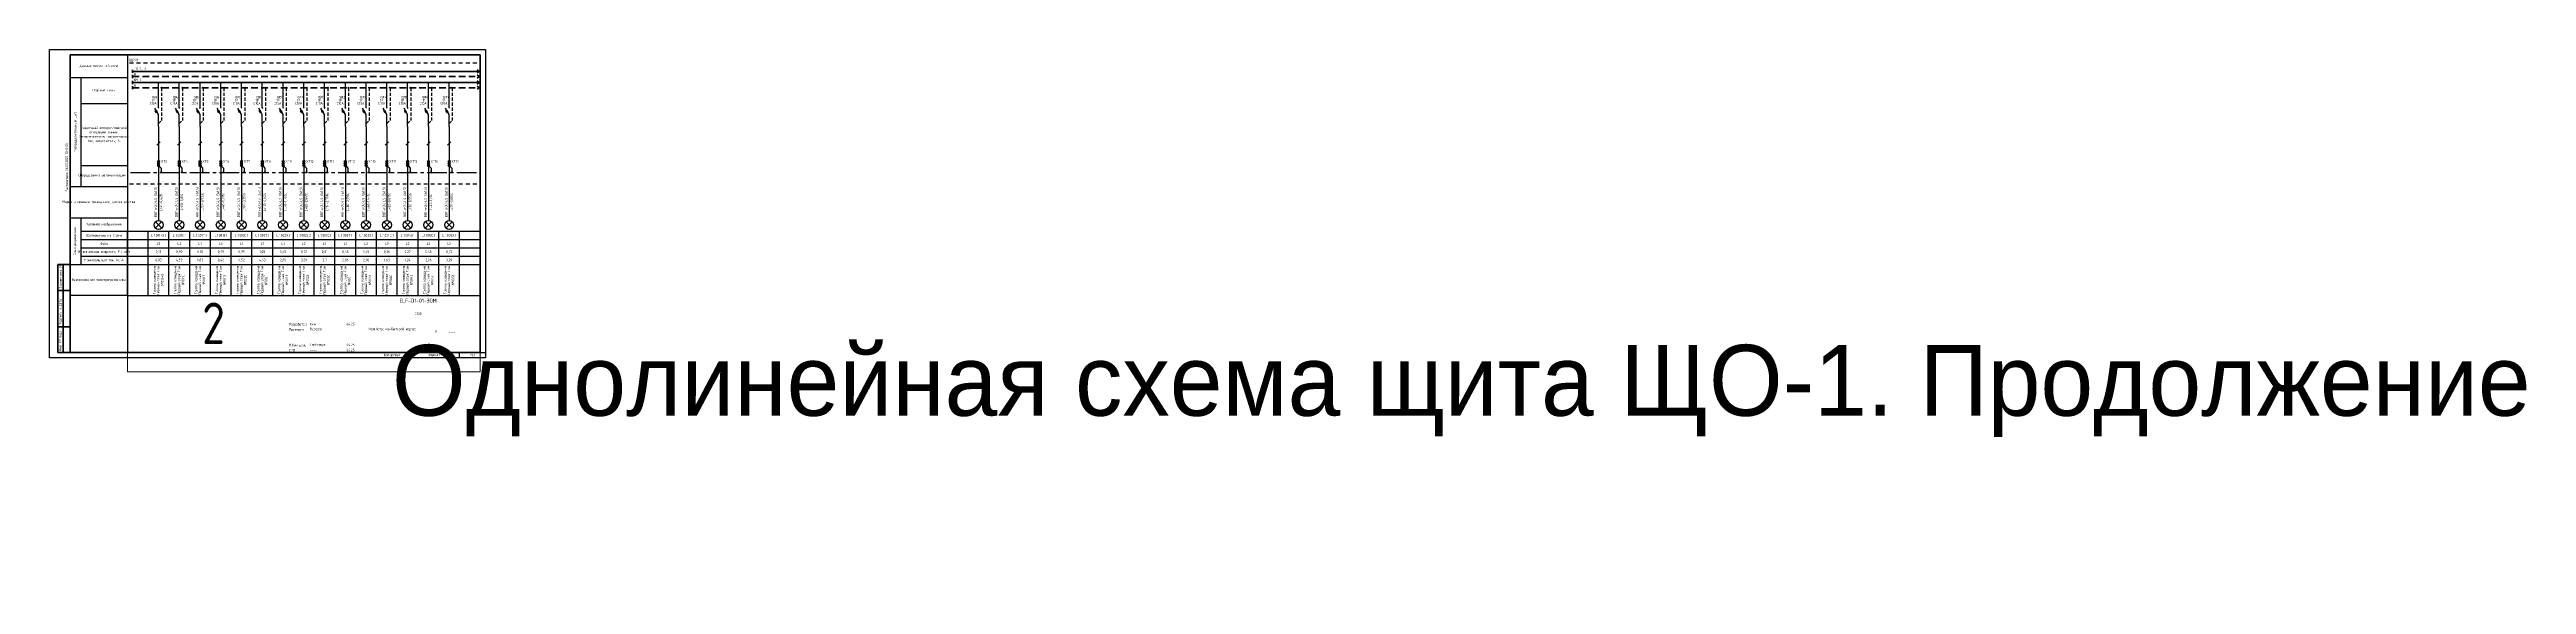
# Paper-space layout 'ЩР (2)' of a CAD drawing. Header units: millimetres. Extents: x 0 to 2386, y -218 to 297.
# The model-space entities are those that its viewports show. They can reach past a viewport. Long polylines and large blocks are cut down to what shows.
import ezdxf
from ezdxf.enums import TextEntityAlignment as Align

# ---------------------------------------------------------------- set-up
doc = ezdxf.new("R2018")
doc.units = ezdxf.units.MM
for name, pattern in [('CENTER2', [28.575, 19.05, -3.175, 3.175, -3.175]), ('HIDDEN2', [4.7625, 3.175, -1.5875]), ('JIS_02_0.7', [1.35, 0.75, -0.6])]:
    doc.linetypes.add(name, pattern=pattern)
doc.layers.add('0_UNC Defpoints ЭОМ', color=6, linetype='Continuous', plot=False)
for name, color, linetype in [('0_Рамка', 7, 'Continuous'), ('SX_BLOCKS', 7, 'Continuous'), ('SX_BOUND', 7, 'JIS_02_0.7'), ('SX_LINES', 7, 'Continuous'), ('SX_PE', 3, 'CENTER2'), ('SX_TABLE', 7, 'Continuous'), ('SX_TEXT', 7, 'Continuous')]:
    doc.layers.add(name, color=color, linetype=linetype)
doc.styles.get("Standard").update_dxf_attribs({"font": 'arial.ttf'})
doc.styles.add('SX_GOST', font='GOST2304A_0.ttf')
doc.styles.add('UNC_A', font='GOST2304A_0.ttf')
doc.styles.add('Unecom', font='GOST2304A_0.ttf', dxfattribs={"height": 2.5})
doc.styles.add('СПДС', font='isocpeur.ttf', dxfattribs={"width": 0.8, "height": 2.5})

# ---------------------------------------------------------------- blocks, each defined once
blk = doc.blocks.new('*U164')
at = {"lineweight": 60, "ltscale": 10}
for p, q in [((20, 292), (415, 292)), ((20, 5), (20, 292)), ((415, 292), (415, 5)), ((8, 90), (20, 90)), ((8, 5), (8, 90)), ((13, 90), (13, 5)), ((20, 90), (20, 5)), ((20, 90), (20, 5)), ((8, 65), (20, 65)), ((8, 30), (20, 30)), ((20, 5), (8, 5)), ((415, 5), (20, 5))]:
    blk.add_line(p, q, dxfattribs=at)
at = {"layer": '0_UNC Defpoints ЭОМ', "ltscale": 10}
blk.add_lwpolyline([(420, 0), (0, 0), (0, 297), (420, 297)], close=True, dxfattribs=at)
at = {"layer": '0_UNC Defpoints ЭОМ', "lineweight": 30}
blk.add_lwpolyline([(395, 5), (420, 5), (420, 0), (395, 0)], close=True, dxfattribs=at)
at = {"char_height": 2.5, "attachment_point": 4, "rotation": 90, "style": 'Unecom'}
for s, insert, width in [('{\\fGOST type A|b0|i1|c204|p34; }Взамен инв. №', (10.5, 65), 25), (' Подпись и дата', (10.5, 30), 35), (' Инв. № подл.', (10.5, 5), 24.419)]:
    blk.add_mtext(s, dxfattribs=dict(at, insert=insert, width=width))
at = {"style": 'Unecom'}
for s, insert, char_height, width, attachment_point, line_spacing_factor in [('ELF-D1-01-ЭОМ', (355, 55), 4, 120, 5, 2), ('Разработал', (230.7, 32), 2.5, 20, 4, 2), ('Проверил', (230.7, 27), 2.5, 20, 4, 2), ('Ким', (250.8, 32.5), 2.5, 19.921, 4, 2), ('Вересов', (250.8, 27.5), 2.5, 19.921, 4, 2), ('04.25', (290, 32.5), 2.5, 10, 5, 2), ('Хозяйственно-бытовой корпус', (330, 27.5), 2.5, 70, 5, 1.5), ('D100', (355, 42.5), 2.5, 115, 5, 1.5), ('Р', (372.5, 25), 2.5, 15, 5, 2), ('Н.Контроль', (230.7, 12), 2.5, 20, 4, 2), ('ГИП', (230.7, 7.3), 2.5, 20, 4, 2), ('----', (250.8, 7), 2.5, 19.921, 4, 2), ('Гарбарчук', (250.8, 12.5), 2.5, 19.921, 4, 2), ('04.25', (290, 12.5), 2.5, 10, 5, 2), ('04.25', (290, 7.5), 2.5, 10, 5, 2)]:
    blk.add_mtext(s, dxfattribs=dict(at, insert=insert, char_height=char_height, width=width, attachment_point=attachment_point, line_spacing_factor=line_spacing_factor))
at = {"char_height": 2.5, "attachment_point": 4, "style": 'Unecom'}
for s, insert, width in [('Формат  ', (364.9, 2.6), 50), ('\\pi1; ', (250, -133.2), 20), ('\\pi1; ', (250, -133.2), 20), ('\\pxi0.4; ', (250, -133.2), 20), ('\\pi1; ', (512.5, -218.3), 20), ('\\pi1; ', (512.5, -218.3), 20), ('\\pxi0.4; ', (512.5, -218.3), 20)]:
    blk.add_mtext(s, dxfattribs=dict(at, insert=insert, width=width))
at = {"style": 'Unecom'}
blk.add_attdef('ЛИСТ_№', text='', height=2.5, dxfattribs=at).set_placement((387.5, 25), align=Align.MIDDLE_CENTER)
blk.add_attdef('КОЛ-ВО_ЛИСТОВ', text='', height=2.5, dxfattribs=at).set_placement((404.7, 23.7), align=Align.CENTER)
at = {"lineweight": 30, "flags": 104}
blk.add_attdef('ОПИСАНИЕ_ЛИСТА', text='', height=2.5, dxfattribs=at).set_placement((329.9, 12.5), align=Align.MIDDLE_CENTER)
at = {"style": 'Unecom', "flags": 8}
blk.add_attdef('ФОРМАТ_БУМАГИ', (379.4, 1.3), '', height=2.5, dxfattribs=at)
at = {"layer": '0_Рамка', "style": 'СПДС', "width": 0.8}
blk.add_text('Распечатано 06.05.2021 13:41:06', height=2.5, rotation=90, dxfattribs=at).set_placement((16.5, 160), align=Align.MIDDLE_LEFT)
at = {"layer": 'Defpoints', "insert": (330, 2.5), "char_height": 2.5, "width": 70, "attachment_point": 5, "style": 'Unecom'}
blk.add_mtext('Копировал', dxfattribs=at)
blk = doc.blocks.new('_Боковик_схема Юником')
at = {"color": 0, "lineweight": -2, "ltscale": 3}
blk.add_lwpolyline([(0, 232), (55, 232), (55, 0), (0, 0)], close=True, dxfattribs=at)
for points in [[(0, 210), (55, 210), (55, 125), (10.3, 125)], [(10.3, 210), (10.3, 105)], [(10.3, 185), (55, 185)], [(0, 105), (55, 105)], [(0, 75), (55, 75)], [(10, 75), (10, 30)], [(10, 62), (51.8, 62)], [(10, 62), (55, 62)], [(10, 54), (55, 54)], [(0, 30), (55, 30)], [(10, 46), (55, 46)], [(10, 38), (55, 38)]]:
    blk.add_lwpolyline(points, dxfattribs=at)
at = {"color": 0, "lineweight": -2, "char_height": 2.5, "attachment_point": 5, "style": 'Unecom'}
for s, insert, width in [('Данные питающей сети', (27.5, 221), 55), ('Сборные шины', (32.6, 197.5), 44.736), ('Защитный аппарат/вводной отходящей линии.\\PХарактеристика, номинальный ток, расцепитель, А.', (32.6, 155), 44.736), ('Оборудование автоматизации', (31, 115.7), 37.884), ('Марка и сечение проводника, длина участка', (27.5, 90), 55), ('Обозначение на плане', (32.5, 58), 45), ('Условное изображение', (32.5, 68.5), 45), ('Фаза', (32.5, 50), 45), ('Номинальная мощность, Рн, кВт', (32.5, 42), 45), ('Номинальный ток, Iн, А', (32.5, 34), 45), ('Наименование электроприемника', (27.5, 15), 55)]:
    blk.add_mtext(s, dxfattribs=dict(at, insert=insert, width=width))
at = {"color": 0, "lineweight": -2, "char_height": 2.5, "attachment_point": 5, "rotation": 90, "style": 'Unecom'}
for s, insert, width in [('Распределительный щит', (5.1, 157.5), 105), ('Электроприемник', (4.6, 52.5), 45)]:
    blk.add_mtext(s, dxfattribs=dict(at, insert=insert, width=width))
blk = doc.blocks.new('SX_TCOL')
for p, q in [((-10, 62), (10, 62)), ((-10, 54), (10, 54)), ((10, 0), (10, 62)), ((-10, 46), (10, 46)), ((-10, 38), (10, 38)), ((-10, 30), (10, 30)), ((-10, 0), (10, 0))]:
    blk.add_line(p, q)
at = {"style": 'SX_GOST'}
for tag, p in [('CAB1', (-2.6, 90)), ('CAB2', (2.6, 90)), ('NAME1', (-3.6, 15)), ('NAME2', (0, 15)), ('NAME3', (3.6, 15))]:
    blk.add_attdef(tag, text='', height=2.5, rotation=90, dxfattribs=at).set_placement(p, align=Align.MIDDLE)
for tag, p in [('LINE', (0, 58)), ('PH', (0, 50)), ('POW', (0, 42)), ('CUR', (0, 34))]:
    blk.add_attdef(tag, text='', height=2.5, dxfattribs=at).set_placement(p, align=Align.MIDDLE)
blk = doc.blocks.new('*U305')
at = {"lineweight": 40}
for p, q in [((333.9, 0), (331.9, 1.5)), ((333.9, 0), (331.9, -1.5)), ((333.9, -5), (331.9, -3.5)), ((333.9, -5), (331.9, -6.5))]:
    blk.add_line(p, q, dxfattribs=at)
at = {"linetype": 'ByBlock', "lineweight": 40}
for points in [[(0, 1.5), (0, -1.5)], [(0, 0), (333.9, 0)], [(0, -3.5), (0, -6.5)]]:
    blk.add_lwpolyline(points, dxfattribs=at)
at = {"color": 4, "linetype": 'HIDDEN2', "lineweight": 40, "ltscale": 2}
blk.add_lwpolyline([(0, -5), (333.9, -5)], dxfattribs=at)
at = {"insert": (1.2, -1.6), "char_height": 2.5, "attachment_point": 1, "style": 'UNC_A'}
blk.add_mtext_dynamic_manual_height_columns('N', width=3.844, gutter_width=12.5, heights=[0], dxfattribs=at)
at = {"style": 'UNC_A'}
blk.add_attdef('ЛИНИЯ', (1, 1.5), '', height=2.5, dxfattribs=at)
blk = doc.blocks.new('*U313')
for p, q in [((0, -36.3), (0, -12)), ((0, -42.8), (-3.5, -36.7)), ((-0.4, -36.6), (0.4, -35.9)), ((0.4, -36.6), (-0.4, -35.9)), ((0, -54.3), (0, -42.8))]:
    blk.add_line(p, q)
at = {"color": 4, "linetype": 'HIDDEN2'}
for p in [(3, -17), (0, -51.6)]:
    blk.add_line(p, (3, -48.6), dxfattribs=at)
blk.add_lwpolyline([(-2.1, -41.1), (-3.1, -39.4), (-2.3, -38.9), (-1.3, -40.6)], close=True)
for centre in [(0, -12), (3, -17)]:
    blk.add_circle(centre, 0.5)
at = {"insert": (-6.2, -24.9), "char_height": 2.5, "attachment_point": 1, "style": 'Unecom'}
blk.add_mtext_dynamic_manual_height_columns('\\pxql;QF', width=5.707, gutter_width=12.5, heights=[4.37], dxfattribs=at)
at = {"style": 'Unecom'}
for tag, p in [('P', (-3.4, -30.4)), ('A', (-1.7, -33.3))]:
    blk.add_attdef(tag, text='', height=2.5, dxfattribs=at).set_placement(p, align=Align.RIGHT)
blk.add_attdef('N', (-3.2, -27.4), '', height=2.5, dxfattribs=at)
blk = doc.blocks.new('XT')
at = {"color": 32, "true_color": 0xcd6928}
for p, q in [((0.8, 0), (-1, -1.8)), ((1, -0.2), (-0.8, -2))]:
    blk.add_line(p, q, dxfattribs=at)
at = {"color": 5}
for p, q in [((0.8, -2), (-1, -3.8)), ((1, -2.2), (-0.8, -4))]:
    blk.add_line(p, q, dxfattribs=at)
at = {"color": 32, "true_color": 0xcd6928}
blk.add_circle((0, -1), 1, dxfattribs=at)
at = {"color": 5}
blk.add_circle((0, -3), 1, dxfattribs=at)
at = {"style": 'UNC_A'}
blk.add_attdef('1', (1.7, 0.1), '', height=2.5, dxfattribs=at)
blk = doc.blocks.new('SX_XTPE')
at = {"color": 3}
for p, q in [((0.753, 1.003), (-1.003, -0.753)), ((1.003, 0.753), (-0.753, -1.003))]:
    blk.add_line(p, q, dxfattribs=at)
blk.add_circle((0, 0), 1, dxfattribs=at)
blk = doc.blocks.new('$RECOVER_230831092053-0')
at = {"color": 0, "lineweight": 30}
for p, q in [((-2.8, 2.8), (2.8, -2.8)), ((-2.8, -2.8), (2.8, 2.8))]:
    blk.add_line(p, q, dxfattribs=at)
blk.add_circle((0, 0), 4.33, dxfattribs=at)

msp = doc.modelspace()

# ---------------------------------------------------------------- linework, layer by layer
at = {"color": 6}
for points in [[(395, 1578), (55, 1578), (55, 1291), (395, 1291), (395, 1578)], [(735, 1578), (395, 1578), (395, 1291), (735, 1291), (735, 1578)], [(1075, 1578), (735, 1578), (735, 1291), (1075, 1291), (1075, 1578)]]:
    msp.add_lwpolyline(points, dxfattribs=at)
at = {"layer": 'SX_BOUND', "ltscale": 5}
for p, q in [((397, 1570.2), (733, 1570.2)), ((397, 1453.5), (733, 1453.5))]:
    msp.add_line(p, q, dxfattribs=at)
at = {"layer": 'SX_LINES'}
for p, q in [((425, 1509), (425, 1476.2)), ((445, 1509), (445, 1476.2)), ((465, 1509), (465, 1476.2)), ((485, 1509), (485, 1476.2)), ((505, 1509), (505, 1476.2)), ((525, 1509), (525, 1476.2)), ((545, 1509), (545, 1476.2)), ((565, 1509), (565, 1476.2)), ((585, 1509), (585, 1476.2)), ((605, 1509), (605, 1476.2)), ((625, 1509), (625, 1476.2)), ((645, 1509), (645, 1476.2)), ((665, 1509), (665, 1476.2)), ((685, 1509), (685, 1476.2)), ((705, 1509), (705, 1476.2)), ((423.4, 1491), (426.6, 1494.2)), ((443.4, 1491), (446.6, 1494.2)), ((463.4, 1491), (466.6, 1494.2)), ((483.4, 1491), (486.6, 1494.2)), ((503.4, 1491), (506.6, 1494.2)), ((523.4, 1491), (526.6, 1494.2)), ((543.4, 1491), (546.6, 1494.2)), ((563.4, 1491), (566.6, 1494.2)), ((583.4, 1491), (586.6, 1494.2)), ((603.4, 1491), (606.6, 1494.2)), ((623.4, 1491), (626.6, 1494.2)), ((643.4, 1491), (646.6, 1494.2)), ((663.4, 1491), (666.6, 1494.2)), ((683.4, 1491), (686.6, 1494.2)), ((703.4, 1491), (706.6, 1494.2)), ((425, 1470.2), (425, 1418.4)), ((445, 1470.2), (445, 1418.4)), ((465, 1470.2), (465, 1418.4)), ((485, 1470.2), (485, 1418.4)), ((505, 1470.2), (505, 1418.4)), ((525, 1470.2), (525, 1418.4)), ((545, 1470.2), (545, 1418.4)), ((565, 1470.2), (565, 1418.4)), ((585, 1470.2), (585, 1418.4)), ((605, 1470.2), (605, 1418.4)), ((625, 1470.2), (625, 1418.4)), ((645, 1470.2), (645, 1418.4)), ((665, 1470.2), (665, 1418.4)), ((685, 1470.2), (685, 1418.4)), ((705, 1470.2), (705, 1418.4))]:
    msp.add_line(p, q, dxfattribs=at)
at = {"layer": 'SX_PE'}
for p, q in [((58, 1464.6), (394, 1464.6)), ((398, 1464.6), (734, 1464.6)), ((425.7, 1470.5), (427.5, 1468.7)), ((427.5, 1468.7), (427.5, 1464.6)), ((445.7, 1470.5), (447.5, 1468.7)), ((447.5, 1468.7), (447.5, 1464.6)), ((465.7, 1470.5), (467.5, 1468.7)), ((467.5, 1468.7), (467.5, 1464.6)), ((485.7, 1470.5), (487.5, 1468.7)), ((487.5, 1468.7), (487.5, 1464.6)), ((505.7, 1470.5), (507.5, 1468.7)), ((507.5, 1468.7), (507.5, 1464.6)), ((525.7, 1470.5), (527.5, 1468.7)), ((527.5, 1468.7), (527.5, 1464.6)), ((545.7, 1470.5), (547.5, 1468.7)), ((547.5, 1468.7), (547.5, 1464.6)), ((565.7, 1470.5), (567.5, 1468.7)), ((567.5, 1468.7), (567.5, 1464.6)), ((585.7, 1470.5), (587.5, 1468.7)), ((587.5, 1468.7), (587.5, 1464.6)), ((605.7, 1470.5), (607.5, 1468.7)), ((607.5, 1468.7), (607.5, 1464.6)), ((625.7, 1470.5), (627.5, 1468.7)), ((627.5, 1468.7), (627.5, 1464.6)), ((645.7, 1470.5), (647.5, 1468.7)), ((647.5, 1468.7), (647.5, 1464.6)), ((665.7, 1470.5), (667.5, 1468.7)), ((667.5, 1468.7), (667.5, 1464.6)), ((685.7, 1470.5), (687.5, 1468.7)), ((687.5, 1468.7), (687.5, 1464.6)), ((705.7, 1470.5), (707.5, 1468.7)), ((707.5, 1468.7), (707.5, 1464.6))]:
    msp.add_line(p, q, dxfattribs=at)
for centre in [(427.5, 1464.6), (447.5, 1464.6), (467.5, 1464.6), (487.5, 1464.6), (507.5, 1464.6), (527.5, 1464.6), (547.5, 1464.6), (567.5, 1464.6), (587.5, 1464.6), (607.5, 1464.6), (627.5, 1464.6), (647.5, 1464.6), (667.5, 1464.6), (687.5, 1464.6), (707.5, 1464.6)]:
    msp.add_circle(centre, 0.5, dxfattribs=at)

# ---------------------------------------------------------------- block references
at = {"layer": 'SX_BLOCKS'}
for p, values in [((425, 1563.2), {'N': '3', 'P': '1P', 'A': 'С10А'}), ((445, 1563.2), {'N': '4', 'P': '1P', 'A': 'С10А'}), ((465, 1563.2), {'N': '5', 'P': '1P', 'A': 'С10А'}), ((485, 1563.2), {'N': '6', 'P': '1P', 'A': 'С10А'}), ((505, 1563.2), {'N': '7', 'P': '1P', 'A': 'С10А'}), ((525, 1563.2), {'N': '8', 'P': '1P', 'A': 'С10А'}), ((545, 1563.2), {'N': '9', 'P': '1P', 'A': 'С10А'}), ((565, 1563.2), {'N': '10', 'P': '1P', 'A': 'С10А'}), ((585, 1563.2), {'N': '11', 'P': '1P', 'A': 'С10А'}), ((605, 1563.2), {'N': '12', 'P': '1P', 'A': 'С10А'}), ((625, 1563.2), {'N': '13', 'P': '1P', 'A': 'С10А'}), ((645, 1563.2), {'N': '14', 'P': '1P', 'A': 'С10А'}), ((665, 1563.2), {'N': '15', 'P': '1P', 'A': 'С10А'}), ((685, 1563.2), {'N': '16', 'P': '1P', 'A': 'С10А'}), ((705, 1563.2), {'N': '17', 'P': '1P', 'A': 'С10А'})]:
    msp.add_blockref('*U313', p, dxfattribs=at).add_auto_attribs(values)
ref = msp.add_blockref('XT', (425, 1476.2), dxfattribs=at)
ref.add_attrib('1', 'XT3', (427.2, 1474), dxfattribs={"layer": '0', "height": 2.5, "style": 'UNC_A'})
for p in [(425, 1471.2), (445, 1471.2), (465, 1471.2), (485, 1471.2), (505, 1471.2), (525, 1471.2), (545, 1471.2), (565, 1471.2), (585, 1471.2), (605, 1471.2), (625, 1471.2), (645, 1471.2), (665, 1471.2), (685, 1471.2), (705, 1471.2)]:
    msp.add_blockref('SX_XTPE', p, dxfattribs=at)
ref = msp.add_blockref('XT', (445, 1476.2), dxfattribs=at)
ref.add_attrib('1', 'XT4', (447.2, 1474), dxfattribs={"layer": '0', "height": 2.5, "style": 'UNC_A'})
ref = msp.add_blockref('XT', (465, 1476.2), dxfattribs=at)
ref.add_attrib('1', 'XT5', (467.2, 1474), dxfattribs={"layer": '0', "height": 2.5, "style": 'UNC_A'})
ref = msp.add_blockref('XT', (485, 1476.2), dxfattribs=at)
ref.add_attrib('1', 'XT6', (487.2, 1474), dxfattribs={"layer": '0', "height": 2.5, "style": 'UNC_A'})
ref = msp.add_blockref('XT', (505, 1476.2), dxfattribs=at)
ref.add_attrib('1', 'XT7', (507.2, 1474), dxfattribs={"layer": '0', "height": 2.5, "style": 'UNC_A'})
ref = msp.add_blockref('XT', (525, 1476.2), dxfattribs=at)
ref.add_attrib('1', 'XT8', (527.2, 1474), dxfattribs={"layer": '0', "height": 2.5, "style": 'UNC_A'})
ref = msp.add_blockref('XT', (545, 1476.2), dxfattribs=at)
ref.add_attrib('1', 'XT9', (547.2, 1474), dxfattribs={"layer": '0', "height": 2.5, "style": 'UNC_A'})
ref = msp.add_blockref('XT', (565, 1476.2), dxfattribs=at)
ref.add_attrib('1', 'XT10', (567.2, 1474), dxfattribs={"layer": '0', "height": 2.5, "style": 'UNC_A'})
ref = msp.add_blockref('XT', (585, 1476.2), dxfattribs=at)
ref.add_attrib('1', 'XT11', (587.2, 1474), dxfattribs={"layer": '0', "height": 2.5, "style": 'UNC_A'})
ref = msp.add_blockref('XT', (605, 1476.2), dxfattribs=at)
ref.add_attrib('1', 'XT12', (607.2, 1474), dxfattribs={"layer": '0', "height": 2.5, "style": 'UNC_A'})
ref = msp.add_blockref('XT', (625, 1476.2), dxfattribs=at)
ref.add_attrib('1', 'XT13', (627.2, 1474), dxfattribs={"layer": '0', "height": 2.5, "style": 'UNC_A'})
ref = msp.add_blockref('XT', (645, 1476.2), dxfattribs=at)
ref.add_attrib('1', 'XT14', (647.2, 1474), dxfattribs={"layer": '0', "height": 2.5, "style": 'UNC_A'})
ref = msp.add_blockref('XT', (665, 1476.2), dxfattribs=at)
ref.add_attrib('1', 'XT15', (667.2, 1474), dxfattribs={"layer": '0', "height": 2.5, "style": 'UNC_A'})
ref = msp.add_blockref('XT', (685, 1476.2), dxfattribs=at)
ref.add_attrib('1', 'XT16', (687.2, 1474), dxfattribs={"layer": '0', "height": 2.5, "style": 'UNC_A'})
ref = msp.add_blockref('XT', (705, 1476.2), dxfattribs=at)
ref.add_attrib('1', 'XT17', (707.2, 1474), dxfattribs={"layer": '0', "height": 2.5, "style": 'UNC_A'})
at = {"layer": 'SX_BLOCKS', "color": 244, "true_color": 0x991b1e}
for p in [(425, 1414.1), (445, 1414.1), (465, 1414.1), (485, 1414.1), (505, 1414.1), (525, 1414.1), (545, 1414.1), (565, 1414.1), (585, 1414.1), (605, 1414.1), (625, 1414.1), (645, 1414.1), (665, 1414.1), (685, 1414.1), (705, 1414.1)]:
    msp.add_blockref('$RECOVER_230831092053-0', p, dxfattribs=at)
at = {"layer": 'SX_LINES'}
for p, values in [((400, 1562), {'ЛИНИЯ': 'L1,L2,L3'}), ((400, 1551.2), {'ЛИНИЯ': 'КМ-1'})]:
    msp.add_blockref('*U305', p, dxfattribs=at).add_auto_attribs(values)
at = {"layer": 'SX_TABLE'}
for p, values in [((425, 1346), {'NAME1': 'Группа освещения', 'NAME2': 'Первый этаж Пом.', 'NAME3': '№001*Э', 'CUR': '0,83', 'POW': '0,18', 'PH': 'L3', 'LINE': 'L.1.001*Э.1', 'CAB1': 'ВВГнг(А)-LS (3х1,5)', 'CAB2': 'L=41-0,42%'}), ((445, 1346), {'NAME1': 'Группа освещения', 'NAME2': 'Первый этаж Пом.', 'NAME3': '№001C', 'CUR': '4,52', 'POW': '0,99', 'PH': 'L2', 'LINE': 'L.1.001C.1', 'CAB1': 'ВВГнг(А)-LS (3х1,5)', 'CAB2': 'L=68-3,8%'}), ((465, 1346), {'NAME1': 'Группа освещения', 'NAME2': 'Первый этаж Пом.', 'NAME3': '№001T', 'CUR': '0,83', 'POW': '0,18', 'PH': 'L1', 'LINE': 'L.1.001T.1', 'CAB1': 'ВВГнг(А)-LS (3х1,5)', 'CAB2': 'L=52-0,53%'}), ((485, 1346), {'NAME1': 'Группа освещения', 'NAME2': 'Первый этаж Пом.', 'NAME3': '№001Э', 'CUR': '0,42', 'POW': '0,09', 'PH': 'L3', 'LINE': 'L.1.001Э.1', 'CAB1': 'ВВГнг(А)-LS (3х1,5)', 'CAB2': 'L=60-0,31%'}), ((505, 1346), {'NAME1': 'Группа освещения', 'NAME2': 'Первый этаж Пом.', 'NAME3': '№002C', 'CUR': '4,52', 'POW': '0,99', 'PH': 'L1', 'LINE': 'L.1.002C.1', 'CAB1': 'ВВГнг(А)-LS (3х1,5)', 'CAB2': 'L=60-3,35%'}), ((525, 1346), {'NAME1': 'Группа освещения', 'NAME2': 'Первый этаж Пом.', 'NAME3': '№002T', 'CUR': '4,93', 'POW': '1,08', 'PH': 'L1', 'LINE': 'L.1.002T.1', 'CAB1': 'ВВГнг(А)-LS (3х2,5)', 'CAB2': 'L=113-4,14%'}), ((545, 1346), {'NAME1': 'Группа освещения', 'NAME2': 'Первый этаж Пом.', 'NAME3': '№002Э', 'CUR': '2,06', 'POW': '0,45', 'PH': 'L1', 'LINE': 'L.1.002Э.1', 'CAB1': 'ВВГнг(А)-LS (3х1,5)', 'CAB2': 'L=70-1,78%'}), ((565, 1346), {'NAME1': 'Группа освещения', 'NAME2': 'Первый этаж Пом.', 'NAME3': '№002Э', 'CUR': '3,29', 'POW': '0,72', 'PH': 'L2', 'LINE': 'L.1.002Э.2', 'CAB1': 'ВВГнг(А)-LS (3х1,5)', 'CAB2': 'L=65-2,64%'}), ((585, 1346), {'NAME1': 'Группа освещения', 'NAME2': 'Первый этаж Пом.', 'NAME3': '№003C', 'CUR': '3,7', 'POW': '0,81', 'PH': 'L3', 'LINE': 'L.1.003C.1', 'CAB1': 'ВВГнг(А)-LS (3х1,5)', 'CAB2': 'L=61-2,79%'}), ((605, 1346), {'NAME1': 'Группа освещения', 'NAME2': 'Первый этаж Пом.', 'NAME3': '№003T', 'CUR': '2,06', 'POW': '0,45', 'PH': 'L1', 'LINE': 'L.1.003T.1', 'CAB1': 'ВВГнг(А)-LS (3х1,5)', 'CAB2': 'L=86-2,19%'}), ((625, 1346), {'NAME1': 'Группа освещения', 'NAME2': 'Первый этаж Пом.', 'NAME3': '№003Э', 'CUR': '2,06', 'POW': '0,45', 'PH': 'L2', 'LINE': 'L.1.003Э.1', 'CAB1': 'ВВГнг(А)-LS (3х1,5)', 'CAB2': 'L=60-1,53%'}), ((645, 1346), {'NAME1': 'Группа освещения', 'NAME2': 'Первый этаж Пом.', 'NAME3': '№004C', 'CUR': '1,65', 'POW': '0,36', 'PH': 'L3', 'LINE': 'L.1.004C.1', 'CAB1': 'ВВГнг(А)-LS (3х1,5)', 'CAB2': 'L=33-0,67%'}), ((665, 1346), {'NAME1': 'Группа освещения', 'NAME2': 'Первый этаж Пом.', 'NAME3': '№004Э', 'CUR': '1,24', 'POW': '0,27', 'PH': 'L2', 'LINE': 'L.1.004Э.1', 'CAB1': 'ВВГнг(А)-LS (3х1,5)', 'CAB2': 'L=36-0,55%'}), ((685, 1346), {'NAME1': 'Группа освещения', 'NAME2': 'Первый этаж Пом.', 'NAME3': '№005C', 'CUR': '2,06', 'POW': '0,45', 'PH': 'L2', 'LINE': 'L.1.005C.1', 'CAB1': 'ВВГнг(А)-LS (3х1,5)', 'CAB2': 'L=47-1,2%'}), ((705, 1346), {'NAME1': 'Группа освещения', 'NAME2': 'Первый этаж Пом.', 'NAME3': '№005Э', 'CUR': '3,29', 'POW': '0,72', 'PH': 'L2', 'LINE': 'L.1.005Э.1', 'CAB1': 'ВВГнг(А)-LS (3х1,5)', 'CAB2': 'L=75-3,05%'})]:
    msp.add_blockref('SX_TCOL', p, dxfattribs=at).add_auto_attribs(values)
for p in [(385, 1346), (405, 1346), (725, 1346), (745, 1346)]:
    msp.add_blockref('SX_TCOL', p, dxfattribs=at)

# ---------------------------------------------------------------- texts
at = {"layer": 'Defpoints', "color": 6, "insert": (467, 1339.3), "char_height": 40, "attachment_point": 1, "style": 'Unecom'}
msp.add_mtext_dynamic_manual_height_columns('2', width=99.921, gutter_width=12.5, heights=[0], dxfattribs=at)
at = {"layer": 'SX_TEXT', "style": 'SX_GOST'}
msp.add_text('ЩР.01', height=2.5, dxfattribs=at).set_placement((397, 1571.7))

psp = doc.layouts.new('ЩР (2)')

# ---------------------------------------------------------------- block references
at = {"ltscale": 100}
ref = psp.add_blockref('*U164', (0, 0), dxfattribs=at)
ref.add_attrib('ФОРМАТ_БУМАГИ', 'А3', (379.4, 1.3), dxfattribs={"height": 2.5, "style": 'Unecom'})
ref.add_attrib('ЛИСТ_№', '----', dxfattribs={"height": 2.5, "style": 'Unecom'}).set_placement((387.5, 25), align=Align.MIDDLE_CENTER)
lines = psp.add_mtext('Однолинейная схема щита ЩО-1. Продолжение', dxfattribs={"insert": (329.9, 12.5), "char_height": 68.284, "attachment_point": 1})
ref.add_attrib('ОПИСАНИЕ_ЛИСТА', '', (329.9, 12.5), dxfattribs={"flags": 104}).embed_mtext(lines)
at = {"lineweight": -3}
psp.add_blockref('_Боковик_схема Юником', (20, 60), dxfattribs=at)

# ---------------------------------------------------------------- texts
at = {"insert": (407.5, 2.5), "char_height": 2.5, "width": 25, "attachment_point": 5, "line_spacing_factor": 2, "style": 'Unecom'}
psp.add_mtext('М1:1', dxfattribs=at)

# ---------------------------------------------------------------- viewports
at = {"layer": 'Defpoints', "color": 6}
psp.add_viewport(center=(245, 139.3), size=(340, 305.449), view_center_point=(565, 1425.3), view_height=305.449, dxfattribs=at)

doc.saveas('drawing.dxf')
